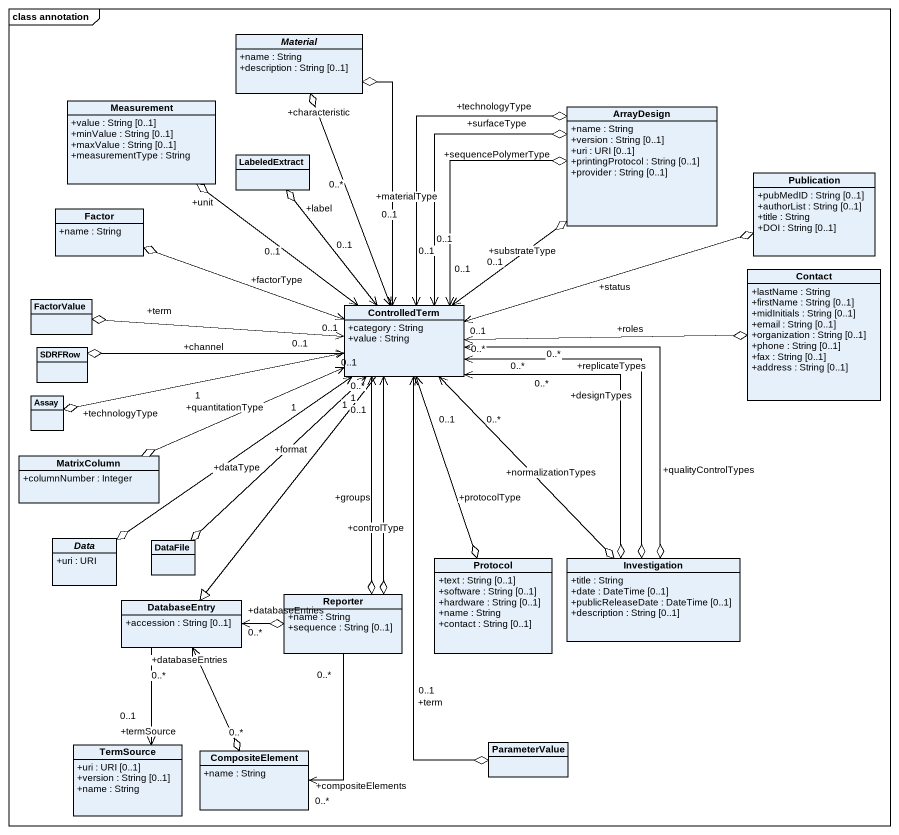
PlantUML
@startuml
mainframe class annotation
hide circle
hide empty members
skinparam classAttributeIconSize 0
abstract class Material {
  +name : String
  +description : String [0..1]
}
class Measurement {
  +value : String [0..1]
  +minValue : String [0..1]
  +maxValue : String [0..1]
  +measurementType : String
}
class ArrayDesign {
  +name : String
  +version : String [0..1]
  +uri : URI [0..1]
  +printingProtocol : String [0..1]
  +provider : String [0..1]
}
class LabeledExtract
class Publication {
  +pubMedID : String [0..1]
  +authorList : String [0..1]
  +title : String
  +DOI : String [0..1]
}
class Factor {
  +name : String
}
class Contact {
  +lastName : String
  +firstName : String [0..1]
  +midInitials : String [0..1]
  +email : String [0..1]
  +organization : String [0..1]
  +phone : String [0..1]
  +fax : String [0..1]
  +address : String [0..1]
}
class FactorValue
class ControlledTerm {
  +category : String
  +value : String
}
class SDRFRow
class Assay
class MatrixColumn {
  +columnNumber : Integer
}
abstract class Data {
  +uri : URI
}
class DataFile
class "Protocol" as Protocol_ {
  +text : String [0..1]
  +software : String [0..1]
  +hardware : String [0..1]
  +name : String
  +contact : String [0..1]
}
class Investigation {
  +title : String
  +date : DateTime [0..1]
  +publicReleaseDate : DateTime [0..1]
  +description : String [0..1]
}
class DatabaseEntry {
  +accession : String [0..1]
}
class Reporter {
  +name : String
  +sequence : String [0..1]
}
class TermSource {
  +uri : URI [0..1]
  +version : String [0..1]
  +name : String
}
class CompositeElement {
  +name : String
}
class ParameterValue
Material o--> "+characteristic\n0..*" ControlledTerm
Material o--> "+materialType\n0..1" ControlledTerm
Measurement o--> "+unit\n0..1" ControlledTerm
ArrayDesign o--> "+sequencePolymerType\n0..1" ControlledTerm
ArrayDesign o--> "+technologyType\n0..1" ControlledTerm
ArrayDesign o--> "+surfaceType\n0..1" ControlledTerm
ArrayDesign o--> "+substrateType\n0..1" ControlledTerm
LabeledExtract o--> "+label\n0..1" ControlledTerm
Publication o-left-> "+status\n0..1" ControlledTerm
Factor o-right-> "+factorType\n0..1" ControlledTerm
Contact o-left-> "+roles\n0..*" ControlledTerm
FactorValue o-right-> "+term\n0..1" ControlledTerm
ControlledTerm --|> DatabaseEntry
SDRFRow o-right-> "+channel\n0..1" ControlledTerm
Assay o-right-> "+technologyType\n1" ControlledTerm
MatrixColumn o-right-> "+quantitationType\n1" ControlledTerm
Data o-up-> "+dataType\n1" ControlledTerm
DataFile o-up-> "+format\n1" ControlledTerm
Protocol_ o-up-> "+protocolType\n0..1" ControlledTerm
Investigation o-up-> "+normalizationTypes\n0..*" ControlledTerm
Investigation o-up-> "+replicateTypes\n0..*" ControlledTerm
Investigation o-up-> "+qualityControlTypes\n0..*" ControlledTerm
Investigation o-up-> "+designTypes\n0..*" ControlledTerm
DatabaseEntry --> "+termSource\n0..1" TermSource
Reporter o-up-> "+controlType\n0..1" ControlledTerm
Reporter o-up-> "+groups\n0..*" ControlledTerm
Reporter o-left-> "+databaseEntries\n0..*" DatabaseEntry
Reporter "0..*" --> "+compositeElements\n0..*" CompositeElement
CompositeElement "0..*" o-up-> "+databaseEntries\n0..*" DatabaseEntry
ParameterValue o-up-> "+term\n0..1" ControlledTerm
@enduml
